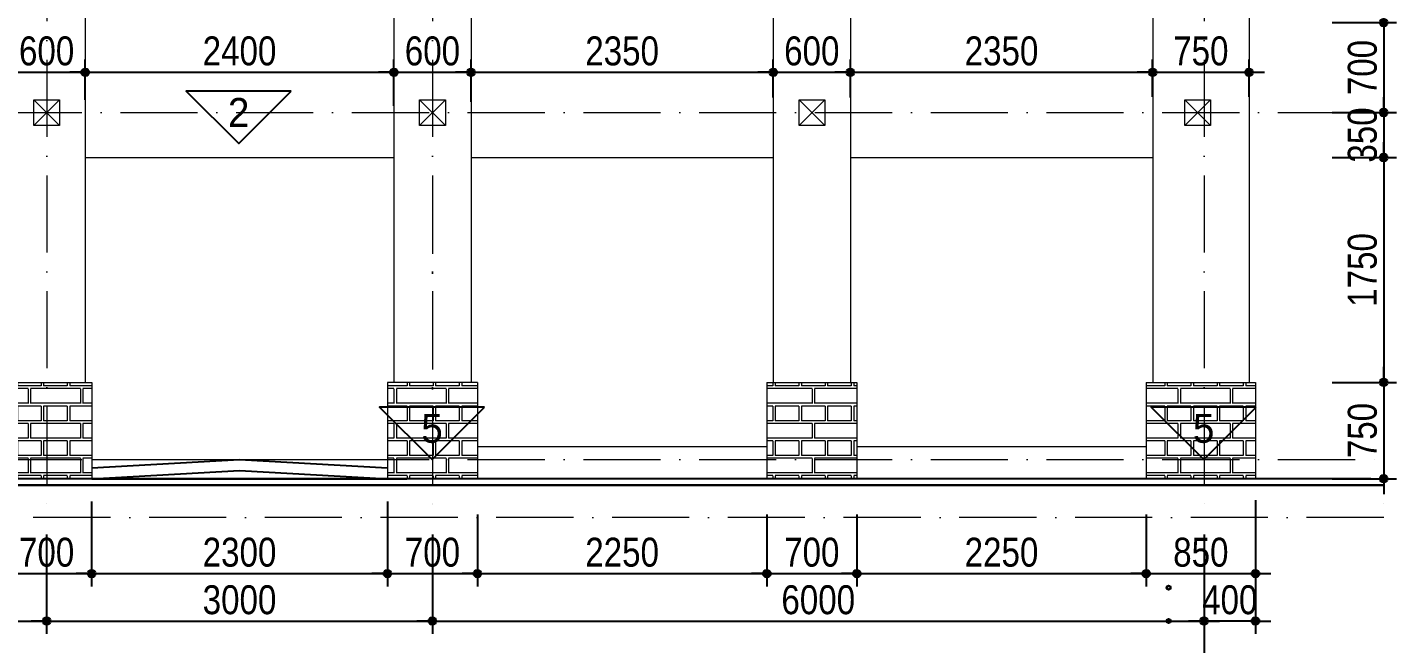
# Model space of a CAD drawing. Extents: x -1107188 to -523840, y 39692 to 514392.
# Drawn here: x -1075025 to -1064378, y 436156 to 440952 of the extents above; entities that cross this region are included whole.
import ezdxf
from ezdxf.enums import TextEntityAlignment as Align

# ---------------------------------------------------------------- set-up
doc = ezdxf.new("R2010")
doc.units = 0
doc.linetypes.add('ACAD_ISO10W100', pattern=[18, 12, -3, 0, -3])
doc.layers.get('DEFPOINTS').update_dxf_attribs({"linetype": 'CONTINUOUS'})
for name, color, linetype in [('DIM', 1, 'CONTINUOUS'), ('HATCH', 8, 'CONTINUOUS'), ('HATCHNGOI', 22, 'CONTINUOUS'), ('TAGS', 60, 'CONTINUOUS'), ('TUONG', 131, 'CONTINUOUS')]:
    doc.layers.add(name, color=color, linetype=linetype)
for name, color, linetype, lineweight in [('HACHT', 8, 'CONTINUOUS', 5), ('NET-THAY', 2, 'CONTINUOUS', 13), ('TRUC', 24, 'CONTINUOUS', 0)]:
    doc.layers.add(name, color=color, linetype=linetype, lineweight=lineweight)
doc.styles.add('AVO', font='')
doc.styles.add('HEL-CONDENSE', font='')
doc.styles.get("Standard").update_dxf_attribs({"font": ''})
doc.styles.get('AVO').set_extended_font_data('VNI-Avo')
doc.styles.get('HEL-CONDENSE').set_extended_font_data('VNI-Helve-Condense')
doc.styles.get('Standard').set_extended_font_data('VNI-Helve-Condense')
doc.dimstyles.new('D100', dxfattribs={"dimtxt": 225, "dimasz": 1.2, "dimexe": 100, "dimexo": 0, "dimgap": 50, "dimtad": 1, "dimdec": 0, "dimzin": 13, "dimdsep": 46, "dimtxsty": 'HEL-CONDENSE', "dimblk": 'D50', "dimcen": 0, "dimclrd": 1, "dimclre": 1, "dimclrt": 7, "dimadec": 0, "dimazin": 0, "dimtfac": 1, "dimtdec": 0, "dimtmove": 0, "dimatfit": 3, "dimldrblk": 'D50', "dimfxl": 1, "dimtolj": 1, "dimtzin": 13, "dimarcsym": 0})
doc.dimstyles.get("Standard").update_dxf_attribs({"dimtxt": 0.18, "dimasz": 0.18, "dimexe": 0.18, "dimexo": 0.0625, "dimgap": 0.09, "dimtad": 0, "dimtih": 1, "dimtoh": 1, "dimdec": 4, "dimzin": 0, "dimdsep": 46, "dimtxsty": 'Standard', "dimcen": 0.09, "dimadec": 0, "dimazin": 0, "dimtfac": 1, "dimtdec": 4, "dimtofl": 0, "dimtmove": 0, "dimatfit": 3, "dimfxl": 1, "dimtolj": 1, "dimtzin": 0, "dimarcsym": 0})
pattern_1 = [(180, (-2397851.25, 149288.5), (-3e-14, -270.968), [387.35, -19.05]), (180, (-2397851.25, 149174.2), (-3e-14, -270.968), [387.35, -19.05]), (180, (-2397952.85, 149153), (-3e-14, -270.968), [184.15, -19.05]), (180, (-2397952.85, 149038.7), (-3e-14, -270.968), [184.15, -19.05]), (270, (-2397851.25, 149288.5), (406.4, -7e-14), [114.3, -156.6672]), (270, (-2397832.2, 149288.5), (406.4, -7e-14), [114.3, -156.6672]), (270, (-2397952.85, 149153.01), (203.2, -4e-14), [114.3, -156.6672]), (270, (-2397933.8, 149153.01), (203.2, -4e-14), [114.3, -156.6672])]

# ---------------------------------------------------------------- blocks, each defined once
blk = doc.blocks.new('D50')
at = {"layer": 'DIM'}
blk.add_hatch(color=256, dxfattribs=at).paths.add_polyline_path([(25, 0, 1), (-25, 0, 1)])
blk.add_line((25, 0), (100, 0), dxfattribs=at)
blk.add_circle((0, 0), 25, dxfattribs=at)
blk = doc.blocks.new('*D622')
at = {"layer": 'DEFPOINTS', "color": 0, "transparency": 16777216}
for p in [(-1080375, 437005), (-1074875, 437005), (-1074875, 436332)]:
    blk.add_point(p, dxfattribs=at)
at = {"layer": 'DIM', "color": 1, "lineweight": -2, "transparency": 16777216}
for p, q in [((-1080375, 437005), (-1080375, 436232)), ((-1074875, 437005), (-1074875, 436232)), ((-1080373, 436332), (-1074876, 436332))]:
    blk.add_line(p, q, dxfattribs=at)
at = {"layer": 'DIM', "color": 1, "lineweight": -2, "transparency": 16777216, "xscale": 1.199999999999999, "yscale": 1.199999999999999, "zscale": 1.199999999999999, "rotation": 180}
blk.add_blockref('D50', (-1080375, 436332), dxfattribs=at)
at = {"layer": 'DIM', "color": 1, "lineweight": -2, "transparency": 16777216, "xscale": 1.199999999999999, "yscale": 1.199999999999999, "zscale": 1.199999999999999}
blk.add_blockref('D50', (-1074875, 436332), dxfattribs=at)
at = {"layer": 'DIM', "color": 7, "transparency": 16777216, "insert": (-1077625, 436496), "char_height": 225, "attachment_point": 5, "style": 'HEL-CONDENSE'}
blk.add_mtext('\\A1;5500', dxfattribs=at)
blk = doc.blocks.new('*D623')
at = {"layer": 'DEFPOINTS', "color": 0, "transparency": 16777216}
for p in [(-1074875, 437005), (-1071875, 437005), (-1071875, 436332)]:
    blk.add_point(p, dxfattribs=at)
at = {"layer": 'DIM', "color": 1, "lineweight": -2, "transparency": 16777216}
for p, q in [((-1074875, 437005), (-1074875, 436232)), ((-1071875, 437005), (-1071875, 436232)), ((-1074873, 436332), (-1071876, 436332))]:
    blk.add_line(p, q, dxfattribs=at)
at = {"layer": 'DIM', "color": 1, "lineweight": -2, "transparency": 16777216, "xscale": 1.199999999999999, "yscale": 1.199999999999999, "zscale": 1.199999999999999, "rotation": 180}
blk.add_blockref('D50', (-1074875, 436332), dxfattribs=at)
at = {"layer": 'DIM', "color": 1, "lineweight": -2, "transparency": 16777216, "xscale": 1.199999999999999, "yscale": 1.199999999999999, "zscale": 1.199999999999999}
blk.add_blockref('D50', (-1071875, 436332), dxfattribs=at)
at = {"layer": 'DIM', "color": 7, "transparency": 16777216, "insert": (-1073375, 436496), "char_height": 225, "attachment_point": 5, "style": 'HEL-CONDENSE'}
blk.add_mtext('\\A1;3000', dxfattribs=at)
blk = doc.blocks.new('*D624')
at = {"layer": 'DEFPOINTS', "color": 0, "transparency": 16777216}
for p in [(-1071875, 437005), (-1065875, 437005), (-1065875, 436332)]:
    blk.add_point(p, dxfattribs=at)
at = {"layer": 'DIM', "color": 1, "lineweight": -2, "transparency": 16777216}
for p, q in [((-1071875, 437005), (-1071875, 436232)), ((-1065875, 437005), (-1065875, 436232)), ((-1071873, 436332), (-1065876, 436332))]:
    blk.add_line(p, q, dxfattribs=at)
at = {"layer": 'DIM', "color": 1, "lineweight": -2, "transparency": 16777216, "xscale": 1.199999999999999, "yscale": 1.199999999999999, "zscale": 1.199999999999999, "rotation": 180}
blk.add_blockref('D50', (-1071875, 436332), dxfattribs=at)
at = {"layer": 'DIM', "color": 1, "lineweight": -2, "transparency": 16777216, "xscale": 1.199999999999999, "yscale": 1.199999999999999, "zscale": 1.199999999999999}
blk.add_blockref('D50', (-1065875, 436332), dxfattribs=at)
at = {"layer": 'DIM', "color": 7, "transparency": 16777216, "insert": (-1068875, 436496), "char_height": 225, "attachment_point": 5, "style": 'HEL-CONDENSE'}
blk.add_mtext('\\A1;6000', dxfattribs=at)
blk = doc.blocks.new('*D625')
at = {"layer": 'DEFPOINTS', "color": 0, "transparency": 16777216}
for p in [(-1098875, 437005), (-1065875, 437005), (-1065875, 435848)]:
    blk.add_point(p, dxfattribs=at)
at = {"layer": 'DIM', "color": 1, "lineweight": -2, "transparency": 16777216}
for p, q in [((-1098875, 437005), (-1098875, 435748)), ((-1065875, 437005), (-1065875, 435748)), ((-1098873, 435848), (-1065876, 435848))]:
    blk.add_line(p, q, dxfattribs=at)
at = {"layer": 'DIM', "color": 1, "lineweight": -2, "transparency": 16777216, "xscale": 1.199999999999999, "yscale": 1.199999999999999, "zscale": 1.199999999999999, "rotation": 180}
blk.add_blockref('D50', (-1098875, 435848), dxfattribs=at)
at = {"layer": 'DIM', "color": 1, "lineweight": -2, "transparency": 16777216, "xscale": 1.199999999999999, "yscale": 1.199999999999999, "zscale": 1.199999999999999}
blk.add_blockref('D50', (-1065875, 435848), dxfattribs=at)
at = {"layer": 'DIM', "color": 7, "transparency": 16777216, "insert": (-1082375, 436013), "char_height": 225, "attachment_point": 5, "style": 'HEL-CONDENSE'}
blk.add_mtext('\\A1;33000', dxfattribs=at)
blk = doc.blocks.new('*D636')
at = {"layer": 'DEFPOINTS', "color": 0, "transparency": 16777216}
for p in [(-1065875, 437005), (-1065475, 437005), (-1065875, 436332)]:
    blk.add_point(p, dxfattribs=at)
at = {"layer": 'HATCHNGOI', "color": 1, "lineweight": -2, "transparency": 16777216}
for p, q in [((-1065875, 437005), (-1065875, 436232)), ((-1065475, 437005), (-1065475, 436232)), ((-1065476, 436332), (-1065873, 436332))]:
    blk.add_line(p, q, dxfattribs=at)
at = {"layer": 'HATCHNGOI', "color": 1, "lineweight": -2, "transparency": 16777216, "xscale": 1.199999999999999, "yscale": 1.199999999999999, "zscale": 1.199999999999999, "rotation": 180}
blk.add_blockref('D50', (-1065875, 436332), dxfattribs=at)
at = {"layer": 'HATCHNGOI', "color": 1, "lineweight": -2, "transparency": 16777216, "xscale": 1.199999999999999, "yscale": 1.199999999999999, "zscale": 1.199999999999999}
blk.add_blockref('D50', (-1065475, 436332), dxfattribs=at)
at = {"layer": 'HATCHNGOI', "color": 7, "transparency": 16777216, "insert": (-1065675, 436496), "char_height": 225, "attachment_point": 5, "style": 'HEL-CONDENSE'}
blk.add_mtext('\\A1;400', dxfattribs=at)
blk = doc.blocks.new('*D660')
at = {"layer": 'DEFPOINTS', "color": 0, "linetype": 'Continuous', "transparency": 16777216}
for p in [(-1074575, 440602), (-1074575, 440388), (-1075175, 440336)]:
    blk.add_point(p, dxfattribs=at)
at = {"layer": 'DIM', "color": 1, "linetype": 'Continuous', "lineweight": -2, "transparency": 16777216}
for p, q in [((-1075175, 440336), (-1075175, 440702)), ((-1074575, 440388), (-1074575, 440702)), ((-1075173, 440602), (-1074576, 440602))]:
    blk.add_line(p, q, dxfattribs=at)
at = {"layer": 'DIM', "color": 1, "linetype": 'Continuous', "lineweight": -2, "transparency": 16777216, "xscale": 1.199999999999999, "yscale": 1.199999999999999, "zscale": 1.199999999999999, "rotation": 180}
blk.add_blockref('D50', (-1075175, 440602), dxfattribs=at)
at = {"layer": 'DIM', "color": 1, "linetype": 'Continuous', "lineweight": -2, "transparency": 16777216, "xscale": 1.199999999999999, "yscale": 1.199999999999999, "zscale": 1.199999999999999}
blk.add_blockref('D50', (-1074575, 440602), dxfattribs=at)
at = {"layer": 'DIM', "color": 7, "linetype": 'Continuous', "transparency": 16777216, "insert": (-1074875, 440767), "char_height": 225, "attachment_point": 5, "style": 'HEL-CONDENSE'}
blk.add_mtext('\\A1;600', dxfattribs=at)
blk = doc.blocks.new('*D661')
at = {"layer": 'DEFPOINTS', "color": 0, "linetype": 'Continuous', "transparency": 16777216}
for p in [(-1072175, 440602), (-1074575, 440388), (-1072175, 440341)]:
    blk.add_point(p, dxfattribs=at)
at = {"layer": 'DIM', "color": 1, "linetype": 'Continuous', "lineweight": -2, "transparency": 16777216}
for p, q in [((-1074575, 440388), (-1074575, 440702)), ((-1072175, 440341), (-1072175, 440702)), ((-1074573, 440602), (-1072176, 440602))]:
    blk.add_line(p, q, dxfattribs=at)
at = {"layer": 'DIM', "color": 1, "linetype": 'Continuous', "lineweight": -2, "transparency": 16777216, "xscale": 1.199999999999999, "yscale": 1.199999999999999, "zscale": 1.199999999999999, "rotation": 180}
blk.add_blockref('D50', (-1074575, 440602), dxfattribs=at)
at = {"layer": 'DIM', "color": 1, "linetype": 'Continuous', "lineweight": -2, "transparency": 16777216, "xscale": 1.199999999999999, "yscale": 1.199999999999999, "zscale": 1.199999999999999}
blk.add_blockref('D50', (-1072175, 440602), dxfattribs=at)
at = {"layer": 'DIM', "color": 7, "linetype": 'Continuous', "transparency": 16777216, "insert": (-1073375, 440767), "char_height": 225, "attachment_point": 5, "style": 'HEL-CONDENSE'}
blk.add_mtext('\\A1;2400', dxfattribs=at)
blk = doc.blocks.new('*D662')
at = {"layer": 'DEFPOINTS', "color": 0, "linetype": 'Continuous', "transparency": 16777216}
for p in [(-1071575, 440602), (-1071575, 440373), (-1072175, 440341)]:
    blk.add_point(p, dxfattribs=at)
at = {"layer": 'DIM', "color": 1, "linetype": 'Continuous', "lineweight": -2, "transparency": 16777216}
for p, q in [((-1072175, 440341), (-1072175, 440702)), ((-1071575, 440373), (-1071575, 440702)), ((-1072173, 440602), (-1071576, 440602))]:
    blk.add_line(p, q, dxfattribs=at)
at = {"layer": 'DIM', "color": 1, "linetype": 'Continuous', "lineweight": -2, "transparency": 16777216, "xscale": 1.199999999999999, "yscale": 1.199999999999999, "zscale": 1.199999999999999, "rotation": 180}
blk.add_blockref('D50', (-1072175, 440602), dxfattribs=at)
at = {"layer": 'DIM', "color": 1, "linetype": 'Continuous', "lineweight": -2, "transparency": 16777216, "xscale": 1.199999999999999, "yscale": 1.199999999999999, "zscale": 1.199999999999999}
blk.add_blockref('D50', (-1071575, 440602), dxfattribs=at)
at = {"layer": 'DIM', "color": 7, "linetype": 'Continuous', "transparency": 16777216, "insert": (-1071875, 440767), "char_height": 225, "attachment_point": 5, "style": 'HEL-CONDENSE'}
blk.add_mtext('\\A1;600', dxfattribs=at)
blk = doc.blocks.new('*D663')
at = {"layer": 'DEFPOINTS', "color": 0, "linetype": 'Continuous', "transparency": 16777216}
for p in [(-1069225, 440602), (-1071575, 440373), (-1069225, 440405)]:
    blk.add_point(p, dxfattribs=at)
at = {"layer": 'DIM', "color": 1, "linetype": 'Continuous', "lineweight": -2, "transparency": 16777216}
for p, q in [((-1071575, 440373), (-1071575, 440702)), ((-1069225, 440405), (-1069225, 440702)), ((-1071573, 440602), (-1069226, 440602))]:
    blk.add_line(p, q, dxfattribs=at)
at = {"layer": 'DIM', "color": 1, "linetype": 'Continuous', "lineweight": -2, "transparency": 16777216, "xscale": 1.199999999999999, "yscale": 1.199999999999999, "zscale": 1.199999999999999, "rotation": 180}
blk.add_blockref('D50', (-1071575, 440602), dxfattribs=at)
at = {"layer": 'DIM', "color": 1, "linetype": 'Continuous', "lineweight": -2, "transparency": 16777216, "xscale": 1.199999999999999, "yscale": 1.199999999999999, "zscale": 1.199999999999999}
blk.add_blockref('D50', (-1069225, 440602), dxfattribs=at)
at = {"layer": 'DIM', "color": 7, "linetype": 'Continuous', "transparency": 16777216, "insert": (-1070400, 440767), "char_height": 225, "attachment_point": 5, "style": 'HEL-CONDENSE'}
blk.add_mtext('\\A1;2350', dxfattribs=at)
blk = doc.blocks.new('*D664')
at = {"layer": 'DEFPOINTS', "color": 0, "linetype": 'Continuous', "transparency": 16777216}
for p in [(-1068625, 440602), (-1069225, 440405), (-1068625, 440405)]:
    blk.add_point(p, dxfattribs=at)
at = {"layer": 'DIM', "color": 1, "linetype": 'Continuous', "lineweight": -2, "transparency": 16777216}
for p, q in [((-1069225, 440405), (-1069225, 440702)), ((-1068625, 440405), (-1068625, 440702)), ((-1069223, 440602), (-1068626, 440602))]:
    blk.add_line(p, q, dxfattribs=at)
at = {"layer": 'DIM', "color": 1, "linetype": 'Continuous', "lineweight": -2, "transparency": 16777216, "xscale": 1.199999999999999, "yscale": 1.199999999999999, "zscale": 1.199999999999999, "rotation": 180}
blk.add_blockref('D50', (-1069225, 440602), dxfattribs=at)
at = {"layer": 'DIM', "color": 1, "linetype": 'Continuous', "lineweight": -2, "transparency": 16777216, "xscale": 1.199999999999999, "yscale": 1.199999999999999, "zscale": 1.199999999999999}
blk.add_blockref('D50', (-1068625, 440602), dxfattribs=at)
at = {"layer": 'DIM', "color": 7, "linetype": 'Continuous', "transparency": 16777216, "insert": (-1068925, 440767), "char_height": 225, "attachment_point": 5, "style": 'HEL-CONDENSE'}
blk.add_mtext('\\A1;600', dxfattribs=at)
blk = doc.blocks.new('*D665')
at = {"layer": 'DEFPOINTS', "color": 0, "linetype": 'Continuous', "transparency": 16777216}
for p in [(-1066275, 440602), (-1068625, 440405), (-1066275, 440410)]:
    blk.add_point(p, dxfattribs=at)
at = {"layer": 'DIM', "color": 1, "linetype": 'Continuous', "lineweight": -2, "transparency": 16777216}
for p, q in [((-1068625, 440405), (-1068625, 440702)), ((-1066275, 440410), (-1066275, 440702)), ((-1068623, 440602), (-1066276, 440602))]:
    blk.add_line(p, q, dxfattribs=at)
at = {"layer": 'DIM', "color": 1, "linetype": 'Continuous', "lineweight": -2, "transparency": 16777216, "xscale": 1.199999999999999, "yscale": 1.199999999999999, "zscale": 1.199999999999999, "rotation": 180}
blk.add_blockref('D50', (-1068625, 440602), dxfattribs=at)
at = {"layer": 'DIM', "color": 1, "linetype": 'Continuous', "lineweight": -2, "transparency": 16777216, "xscale": 1.199999999999999, "yscale": 1.199999999999999, "zscale": 1.199999999999999}
blk.add_blockref('D50', (-1066275, 440602), dxfattribs=at)
at = {"layer": 'DIM', "color": 7, "linetype": 'Continuous', "transparency": 16777216, "insert": (-1067450, 440767), "char_height": 225, "attachment_point": 5, "style": 'HEL-CONDENSE'}
blk.add_mtext('\\A1;2350', dxfattribs=at)
blk = doc.blocks.new('*D666')
at = {"layer": 'DEFPOINTS', "color": 0, "linetype": 'Continuous', "transparency": 16777216}
for p in [(-1065525, 440602), (-1066275, 440410), (-1065525, 440410)]:
    blk.add_point(p, dxfattribs=at)
at = {"layer": 'DIM', "color": 1, "linetype": 'Continuous', "lineweight": -2, "transparency": 16777216}
for p, q in [((-1066275, 440410), (-1066275, 440702)), ((-1065525, 440410), (-1065525, 440702)), ((-1066273, 440602), (-1065526, 440602))]:
    blk.add_line(p, q, dxfattribs=at)
at = {"layer": 'DIM', "color": 1, "linetype": 'Continuous', "lineweight": -2, "transparency": 16777216, "xscale": 1.199999999999999, "yscale": 1.199999999999999, "zscale": 1.199999999999999, "rotation": 180}
blk.add_blockref('D50', (-1066275, 440602), dxfattribs=at)
at = {"layer": 'DIM', "color": 1, "linetype": 'Continuous', "lineweight": -2, "transparency": 16777216, "xscale": 1.199999999999999, "yscale": 1.199999999999999, "zscale": 1.199999999999999}
blk.add_blockref('D50', (-1065525, 440602), dxfattribs=at)
at = {"layer": 'DIM', "color": 7, "linetype": 'Continuous', "transparency": 16777216, "insert": (-1065900, 440767), "char_height": 225, "attachment_point": 5, "style": 'HEL-CONDENSE'}
blk.add_mtext('\\A1;750', dxfattribs=at)
blk = doc.blocks.new('*D721')
at = {"layer": 'DEFPOINTS', "color": 0, "linetype": 'Continuous', "transparency": 16777216}
for p in [(-1075225, 437162), (-1074525, 437262), (-1074525, 436701)]:
    blk.add_point(p, dxfattribs=at)
at = {"layer": 'DIM', "color": 1, "linetype": 'Continuous', "lineweight": -2, "transparency": 16777216}
for p, q in [((-1075225, 437162), (-1075225, 436601)), ((-1074525, 437262), (-1074525, 436601)), ((-1075223, 436701), (-1074526, 436701))]:
    blk.add_line(p, q, dxfattribs=at)
at = {"layer": 'DIM', "color": 1, "linetype": 'Continuous', "lineweight": -2, "transparency": 16777216, "xscale": 1.199999999999999, "yscale": 1.199999999999999, "zscale": 1.199999999999999, "rotation": 180}
blk.add_blockref('D50', (-1075225, 436701), dxfattribs=at)
at = {"layer": 'DIM', "color": 1, "linetype": 'Continuous', "lineweight": -2, "transparency": 16777216, "xscale": 1.199999999999999, "yscale": 1.199999999999999, "zscale": 1.199999999999999}
blk.add_blockref('D50', (-1074525, 436701), dxfattribs=at)
at = {"layer": 'DIM', "color": 7, "linetype": 'Continuous', "transparency": 16777216, "insert": (-1074875, 436866), "char_height": 225, "attachment_point": 5, "style": 'HEL-CONDENSE'}
blk.add_mtext('\\A1;700', dxfattribs=at)
blk = doc.blocks.new('*D722')
at = {"layer": 'DEFPOINTS', "color": 0, "linetype": 'Continuous', "transparency": 16777216}
for p in [(-1074525, 437262), (-1072225, 437262), (-1072225, 436701)]:
    blk.add_point(p, dxfattribs=at)
at = {"layer": 'DIM', "color": 1, "linetype": 'Continuous', "lineweight": -2, "transparency": 16777216}
for p, q in [((-1074525, 437262), (-1074525, 436601)), ((-1072225, 437262), (-1072225, 436601)), ((-1074523, 436701), (-1072226, 436701))]:
    blk.add_line(p, q, dxfattribs=at)
at = {"layer": 'DIM', "color": 1, "linetype": 'Continuous', "lineweight": -2, "transparency": 16777216, "xscale": 1.199999999999999, "yscale": 1.199999999999999, "zscale": 1.199999999999999, "rotation": 180}
blk.add_blockref('D50', (-1074525, 436701), dxfattribs=at)
at = {"layer": 'DIM', "color": 1, "linetype": 'Continuous', "lineweight": -2, "transparency": 16777216, "xscale": 1.199999999999999, "yscale": 1.199999999999999, "zscale": 1.199999999999999}
blk.add_blockref('D50', (-1072225, 436701), dxfattribs=at)
at = {"layer": 'DIM', "color": 7, "linetype": 'Continuous', "transparency": 16777216, "insert": (-1073375, 436866), "char_height": 225, "attachment_point": 5, "style": 'HEL-CONDENSE'}
blk.add_mtext('\\A1;2300', dxfattribs=at)
blk = doc.blocks.new('*D723')
at = {"layer": 'DEFPOINTS', "color": 0, "linetype": 'Continuous', "transparency": 16777216}
for p in [(-1072225, 437262), (-1071525, 437162), (-1071525, 436701)]:
    blk.add_point(p, dxfattribs=at)
at = {"layer": 'DIM', "color": 1, "linetype": 'Continuous', "lineweight": -2, "transparency": 16777216}
for p, q in [((-1072225, 437262), (-1072225, 436601)), ((-1071525, 437162), (-1071525, 436601)), ((-1072223, 436701), (-1071526, 436701))]:
    blk.add_line(p, q, dxfattribs=at)
at = {"layer": 'DIM', "color": 1, "linetype": 'Continuous', "lineweight": -2, "transparency": 16777216, "xscale": 1.199999999999999, "yscale": 1.199999999999999, "zscale": 1.199999999999999, "rotation": 180}
blk.add_blockref('D50', (-1072225, 436701), dxfattribs=at)
at = {"layer": 'DIM', "color": 1, "linetype": 'Continuous', "lineweight": -2, "transparency": 16777216, "xscale": 1.199999999999999, "yscale": 1.199999999999999, "zscale": 1.199999999999999}
blk.add_blockref('D50', (-1071525, 436701), dxfattribs=at)
at = {"layer": 'DIM', "color": 7, "linetype": 'Continuous', "transparency": 16777216, "insert": (-1071875, 436866), "char_height": 225, "attachment_point": 5, "style": 'HEL-CONDENSE'}
blk.add_mtext('\\A1;700', dxfattribs=at)
blk = doc.blocks.new('*D724')
at = {"layer": 'DEFPOINTS', "color": 0, "linetype": 'Continuous', "transparency": 16777216}
for p in [(-1071525, 437162), (-1069275, 437162), (-1069275, 436701)]:
    blk.add_point(p, dxfattribs=at)
at = {"layer": 'DIM', "color": 1, "linetype": 'Continuous', "lineweight": -2, "transparency": 16777216}
for p, q in [((-1071525, 437162), (-1071525, 436601)), ((-1069275, 437162), (-1069275, 436601)), ((-1071523, 436701), (-1069276, 436701))]:
    blk.add_line(p, q, dxfattribs=at)
at = {"layer": 'DIM', "color": 1, "linetype": 'Continuous', "lineweight": -2, "transparency": 16777216, "xscale": 1.199999999999999, "yscale": 1.199999999999999, "zscale": 1.199999999999999, "rotation": 180}
blk.add_blockref('D50', (-1071525, 436701), dxfattribs=at)
at = {"layer": 'DIM', "color": 1, "linetype": 'Continuous', "lineweight": -2, "transparency": 16777216, "xscale": 1.199999999999999, "yscale": 1.199999999999999, "zscale": 1.199999999999999}
blk.add_blockref('D50', (-1069275, 436701), dxfattribs=at)
at = {"layer": 'DIM', "color": 7, "linetype": 'Continuous', "transparency": 16777216, "insert": (-1070400, 436866), "char_height": 225, "attachment_point": 5, "style": 'HEL-CONDENSE'}
blk.add_mtext('\\A1;2250', dxfattribs=at)
blk = doc.blocks.new('*D725')
at = {"layer": 'DEFPOINTS', "color": 0, "linetype": 'Continuous', "transparency": 16777216}
for p in [(-1069275, 437162), (-1068575, 437162), (-1068575, 436701)]:
    blk.add_point(p, dxfattribs=at)
at = {"layer": 'DIM', "color": 1, "linetype": 'Continuous', "lineweight": -2, "transparency": 16777216}
for p, q in [((-1069275, 437162), (-1069275, 436601)), ((-1068575, 437162), (-1068575, 436601)), ((-1069273, 436701), (-1068576, 436701))]:
    blk.add_line(p, q, dxfattribs=at)
at = {"layer": 'DIM', "color": 1, "linetype": 'Continuous', "lineweight": -2, "transparency": 16777216, "xscale": 1.199999999999999, "yscale": 1.199999999999999, "zscale": 1.199999999999999, "rotation": 180}
blk.add_blockref('D50', (-1069275, 436701), dxfattribs=at)
at = {"layer": 'DIM', "color": 1, "linetype": 'Continuous', "lineweight": -2, "transparency": 16777216, "xscale": 1.199999999999999, "yscale": 1.199999999999999, "zscale": 1.199999999999999}
blk.add_blockref('D50', (-1068575, 436701), dxfattribs=at)
at = {"layer": 'DIM', "color": 7, "linetype": 'Continuous', "transparency": 16777216, "insert": (-1068925, 436866), "char_height": 225, "attachment_point": 5, "style": 'HEL-CONDENSE'}
blk.add_mtext('\\A1;700', dxfattribs=at)
blk = doc.blocks.new('*D726')
at = {"layer": 'DEFPOINTS', "color": 0, "linetype": 'Continuous', "transparency": 16777216}
for p in [(-1068575, 437162), (-1066325, 437162), (-1066325, 436701)]:
    blk.add_point(p, dxfattribs=at)
at = {"layer": 'DIM', "color": 1, "linetype": 'Continuous', "lineweight": -2, "transparency": 16777216}
for p, q in [((-1068575, 437162), (-1068575, 436601)), ((-1066325, 437162), (-1066325, 436601)), ((-1068573, 436701), (-1066326, 436701))]:
    blk.add_line(p, q, dxfattribs=at)
at = {"layer": 'DIM', "color": 1, "linetype": 'Continuous', "lineweight": -2, "transparency": 16777216, "xscale": 1.199999999999999, "yscale": 1.199999999999999, "zscale": 1.199999999999999, "rotation": 180}
blk.add_blockref('D50', (-1068575, 436701), dxfattribs=at)
at = {"layer": 'DIM', "color": 1, "linetype": 'Continuous', "lineweight": -2, "transparency": 16777216, "xscale": 1.199999999999999, "yscale": 1.199999999999999, "zscale": 1.199999999999999}
blk.add_blockref('D50', (-1066325, 436701), dxfattribs=at)
at = {"layer": 'DIM', "color": 7, "linetype": 'Continuous', "transparency": 16777216, "insert": (-1067450, 436866), "char_height": 225, "attachment_point": 5, "style": 'HEL-CONDENSE'}
blk.add_mtext('\\A1;2250', dxfattribs=at)
blk = doc.blocks.new('*D727')
at = {"layer": 'DEFPOINTS', "color": 0, "linetype": 'Continuous', "transparency": 16777216}
for p in [(-1065475, 437272), (-1066325, 437162), (-1065475, 436701)]:
    blk.add_point(p, dxfattribs=at)
at = {"layer": 'DIM', "color": 1, "linetype": 'Continuous', "lineweight": -2, "transparency": 16777216}
for p, q in [((-1065475, 437272), (-1065475, 436601)), ((-1066325, 437162), (-1066325, 436601)), ((-1066323, 436701), (-1065476, 436701))]:
    blk.add_line(p, q, dxfattribs=at)
at = {"layer": 'DIM', "color": 1, "linetype": 'Continuous', "lineweight": -2, "transparency": 16777216, "xscale": 1.199999999999999, "yscale": 1.199999999999999, "zscale": 1.199999999999999, "rotation": 180}
blk.add_blockref('D50', (-1066325, 436701), dxfattribs=at)
at = {"layer": 'DIM', "color": 1, "linetype": 'Continuous', "lineweight": -2, "transparency": 16777216, "xscale": 1.199999999999999, "yscale": 1.199999999999999, "zscale": 1.199999999999999}
blk.add_blockref('D50', (-1065475, 436701), dxfattribs=at)
at = {"layer": 'DIM', "color": 7, "linetype": 'Continuous', "transparency": 16777216, "insert": (-1065900, 436866), "char_height": 225, "attachment_point": 5, "style": 'HEL-CONDENSE'}
blk.add_mtext('\\A1;850', dxfattribs=at)
blk = doc.blocks.new('*D749')
at = {"layer": 'DEFPOINTS', "color": 0, "linetype": 'Continuous', "transparency": 16777216}
for p in [(-1064878, 440989), (-1064878, 440289), (-1064478, 440289)]:
    blk.add_point(p, dxfattribs=at)
at = {"layer": 'DIM', "color": 1, "linetype": 'Continuous', "lineweight": -2, "transparency": 16777216}
for p, q in [((-1064878, 440989), (-1064378, 440989)), ((-1064478, 440987), (-1064478, 440290)), ((-1064878, 440289), (-1064378, 440289))]:
    blk.add_line(p, q, dxfattribs=at)
at = {"layer": 'DIM', "color": 1, "linetype": 'Continuous', "lineweight": -2, "transparency": 16777216, "xscale": 1.199999999999999, "yscale": 1.199999999999999, "zscale": 1.199999999999999}
for p, rotation in [((-1064478, 440989), 90), ((-1064478, 440289), 270)]:
    blk.add_blockref('D50', p, dxfattribs=dict(at, rotation=rotation))
at = {"layer": 'DIM', "color": 7, "linetype": 'Continuous', "transparency": 16777216, "insert": (-1064643, 440639), "char_height": 225, "attachment_point": 5, "rotation": 90, "style": 'HEL-CONDENSE'}
blk.add_mtext('\\A1;700', dxfattribs=at)
blk = doc.blocks.new('*D750')
at = {"layer": 'DEFPOINTS', "color": 0, "linetype": 'Continuous', "transparency": 16777216}
for p in [(-1064878, 442989), (-1064478, 442989), (-1064878, 440989)]:
    blk.add_point(p, dxfattribs=at)
at = {"layer": 'DIM', "color": 1, "linetype": 'Continuous', "lineweight": -2, "transparency": 16777216}
for p, q in [((-1064878, 442989), (-1064378, 442989)), ((-1064478, 440990), (-1064478, 442987)), ((-1064878, 440989), (-1064378, 440989))]:
    blk.add_line(p, q, dxfattribs=at)
at = {"layer": 'DIM', "color": 1, "linetype": 'Continuous', "lineweight": -2, "transparency": 16777216, "xscale": 1.199999999999999, "yscale": 1.199999999999999, "zscale": 1.199999999999999}
for p, rotation in [((-1064478, 442989), 90), ((-1064478, 440989), 270)]:
    blk.add_blockref('D50', p, dxfattribs=dict(at, rotation=rotation))
at = {"layer": 'DIM', "color": 7, "linetype": 'Continuous', "transparency": 16777216, "insert": (-1064643, 441989), "char_height": 225, "attachment_point": 5, "rotation": 90, "style": 'HEL-CONDENSE'}
blk.add_mtext('\\A1;2000', dxfattribs=at)
blk = doc.blocks.new('*D754')
at = {"layer": 'DEFPOINTS', "color": 0, "linetype": 'Continuous', "transparency": 16777216}
for p in [(-1064878, 439939), (-1064878, 438189), (-1064478, 438189)]:
    blk.add_point(p, dxfattribs=at)
at = {"layer": 'DIM', "color": 1, "linetype": 'Continuous', "lineweight": -2, "transparency": 16777216}
for p, q in [((-1064878, 439939), (-1064378, 439939)), ((-1064478, 439937), (-1064478, 438190)), ((-1064878, 438189), (-1064378, 438189))]:
    blk.add_line(p, q, dxfattribs=at)
at = {"layer": 'DIM', "color": 1, "linetype": 'Continuous', "lineweight": -2, "transparency": 16777216, "xscale": 1.199999999999999, "yscale": 1.199999999999999, "zscale": 1.199999999999999}
for p, rotation in [((-1064478, 439939), 90), ((-1064478, 438189), 270)]:
    blk.add_blockref('D50', p, dxfattribs=dict(at, rotation=rotation))
at = {"layer": 'DIM', "color": 7, "linetype": 'Continuous', "transparency": 16777216, "insert": (-1064643, 439064), "char_height": 225, "attachment_point": 5, "rotation": 90, "style": 'HEL-CONDENSE'}
blk.add_mtext('\\A1;1750', dxfattribs=at)
blk = doc.blocks.new('*D755')
at = {"layer": 'DEFPOINTS', "color": 0, "linetype": 'Continuous', "transparency": 16777216}
for p in [(-1064878, 438189), (-1064878, 437439), (-1064478, 437439)]:
    blk.add_point(p, dxfattribs=at)
at = {"layer": 'DIM', "color": 1, "linetype": 'Continuous', "lineweight": -2, "transparency": 16777216}
for p, q in [((-1064878, 438189), (-1064378, 438189)), ((-1064478, 438187), (-1064478, 437440)), ((-1064878, 437439), (-1064378, 437439))]:
    blk.add_line(p, q, dxfattribs=at)
at = {"layer": 'DIM', "color": 1, "linetype": 'Continuous', "lineweight": -2, "transparency": 16777216, "xscale": 1.199999999999999, "yscale": 1.199999999999999, "zscale": 1.199999999999999}
for p, rotation in [((-1064478, 438189), 90), ((-1064478, 437439), 270)]:
    blk.add_blockref('D50', p, dxfattribs=dict(at, rotation=rotation))
at = {"layer": 'DIM', "color": 7, "linetype": 'Continuous', "transparency": 16777216, "insert": (-1064643, 437814), "char_height": 225, "attachment_point": 5, "rotation": 90, "style": 'HEL-CONDENSE'}
blk.add_mtext('\\A1;750', dxfattribs=at)
blk = doc.blocks.new('*D746')
at = {"layer": 'DEFPOINTS', "color": 0, "linetype": 'Continuous', "transparency": 16777216}
for p in [(-1064878, 440289), (-1064878, 439939), (-1064478, 439939)]:
    blk.add_point(p, dxfattribs=at)
at = {"layer": 'DIM', "color": 1, "linetype": 'Continuous', "lineweight": -2, "transparency": 16777216}
for p, q in [((-1064878, 440289), (-1064378, 440289)), ((-1064478, 440287), (-1064478, 439940)), ((-1064878, 439939), (-1064378, 439939))]:
    blk.add_line(p, q, dxfattribs=at)
at = {"layer": 'DIM', "color": 1, "linetype": 'Continuous', "lineweight": -2, "transparency": 16777216, "xscale": 1.199999999999999, "yscale": 1.199999999999999, "zscale": 1.199999999999999}
for p, rotation in [((-1064478, 440289), 90), ((-1064478, 439939), 270)]:
    blk.add_blockref('D50', p, dxfattribs=dict(at, rotation=rotation))
at = {"layer": 'DIM', "color": 7, "linetype": 'Continuous', "transparency": 16777216, "insert": (-1064643, 440114), "char_height": 225, "attachment_point": 5, "rotation": 90, "style": 'HEL-CONDENSE'}
blk.add_mtext('\\A1;350', dxfattribs=at)
blk = doc.blocks.new('TUONG-NAM')
at = {"layer": 'TAGS'}
blk.add_lwpolyline([(-453, -453), (453, -453), (0, 0)], close=True, dxfattribs=at)
at = {"layer": 'TAGS', "linetype": 'Continuous', "style": 'AVO'}
blk.add_attdef('KH-TUONG', text='', height=250, dxfattribs=at).set_placement((0, -269), align=Align.MIDDLE_CENTER)

msp = doc.modelspace()

# ---------------------------------------------------------------- hatches: boundary and pattern name
at = {"layer": 'HACHT'}
h = msp.add_hatch(dxfattribs=at)
h.set_pattern_fill('AR-BRELM', color=256, scale=2, angle=180, style=0)
h.set_pattern_definition(pattern_1)
h.paths.add_polyline_path([(-1074524.574, 437438.696), (-1074524.574, 438188.696), (-1075224.574, 438188.696), (-1075224.574, 437438.696)])
h = msp.add_hatch(dxfattribs=at)
h.set_pattern_fill('AR-BRELM', color=256, scale=2, angle=180, style=0)
h.set_pattern_definition(pattern_1)
h.paths.add_polyline_path([(-1072224.574, 438188.696), (-1072224.574, 437438.696), (-1071524.574, 437438.696), (-1071524.574, 438188.696)])
h = msp.add_hatch(dxfattribs=at)
h.set_pattern_fill('AR-BRELM', color=256, scale=2, angle=180, style=0)
h.set_pattern_definition(pattern_1)
h.paths.add_polyline_path([(-1068574.574, 437438.696), (-1068574.574, 438188.696), (-1069274.574, 438188.696), (-1069274.574, 437438.696)])
h = msp.add_hatch(dxfattribs=at)
h.set_pattern_fill('AR-BRELM', color=256, scale=2, angle=180, style=0)
h.set_pattern_definition(pattern_1)
h.paths.add_polyline_path([(-1065474.574, 437438.696), (-1065474.574, 438188.696), (-1066324.574, 438188.696), (-1066324.574, 437438.696)])

# ---------------------------------------------------------------- linework, layer by layer
at = {"layer": 'HATCH'}
for points in [[(-1074524.574, 437523.217), (-1073374.574, 437588.696), (-1072224.574, 437523.217)], [(-1074524.574, 437438.696), (-1073374.574, 437504.176), (-1072224.574, 437438.696)], [(-1074524.574, 437438.696), (-1072074.574, 437438.696)]]:
    msp.add_lwpolyline(points, dxfattribs=at)
at = {"layer": 'NET-THAY'}
for p, q in [((-1074524.574, 437588.696), (-1072224.574, 437588.696)), ((-1071524.574, 437688.696), (-1069274.574, 437688.696)), ((-1068574.574, 437688.696), (-1066324.574, 437688.696))]:
    msp.add_line(p, q, dxfattribs=at)
for points in [[(-1074574.574, 447488.696), (-1074574.574, 438188.696)], [(-1072174.574, 447488.696), (-1072174.574, 438188.696)], [(-1071574.574, 447488.696), (-1071574.574, 438188.696)], [(-1069224.574, 447488.696), (-1069224.574, 438188.696)], [(-1068624.574, 447488.696), (-1068624.574, 438188.696)], [(-1066274.574, 447488.696), (-1066274.574, 438188.696)], [(-1065524.574, 447488.696), (-1065524.574, 438188.696)], [(-1074974.574, 440388.696), (-1074774.574, 440388.696), (-1074774.574, 440188.696), (-1074974.574, 440188.696), (-1074974.574, 440388.696)], [(-1074774.574, 440388.696), (-1074974.574, 440188.696)], [(-1074974.574, 440388.696), (-1074774.574, 440188.696)], [(-1071974.574, 440388.696), (-1071774.574, 440388.696), (-1071774.574, 440188.696), (-1071974.574, 440188.696), (-1071974.574, 440388.696)], [(-1071774.574, 440388.696), (-1071974.574, 440188.696)], [(-1071974.574, 440388.696), (-1071774.574, 440188.696)], [(-1069024.574, 440388.696), (-1068824.574, 440388.696), (-1068824.574, 440188.696), (-1069024.574, 440188.696), (-1069024.574, 440388.696)], [(-1068824.574, 440388.696), (-1069024.574, 440188.696)], [(-1069024.574, 440388.696), (-1068824.574, 440188.696)], [(-1066024.574, 440388.696), (-1065824.574, 440388.696), (-1065824.574, 440188.696), (-1066024.574, 440188.696), (-1066024.574, 440388.696)], [(-1065824.574, 440388.696), (-1066024.574, 440188.696)], [(-1066024.574, 440388.696), (-1065824.574, 440188.696)], [(-1074574.574, 439938.696), (-1072174.574, 439938.696)], [(-1071574.574, 439938.696), (-1069224.574, 439938.696)], [(-1068624.574, 439938.696), (-1066274.574, 439938.696)], [(-1075224.574, 438188.696), (-1074524.574, 438188.696)], [(-1074524.574, 438188.696), (-1074524.574, 437588.696)], [(-1072224.574, 438188.696), (-1072224.574, 437438.696)], [(-1071524.574, 438188.696), (-1072224.574, 438188.696)], [(-1071524.574, 438188.696), (-1071524.574, 437438.696)], [(-1069274.574, 438188.696), (-1069274.574, 437438.696)], [(-1069274.574, 438188.696), (-1068574.574, 438188.696)], [(-1068574.574, 438188.696), (-1068574.574, 437438.696)], [(-1066324.574, 438188.696), (-1066324.574, 437438.696)], [(-1066324.574, 438188.696), (-1065474.574, 438188.696)], [(-1065474.574, 438188.696), (-1065474.574, 437438.696)], [(-1074524.574, 437588.696), (-1074524.574, 437438.696)], [(-1064477.682, 437438.696), (-1080474.574, 437438.696)]]:
    msp.add_lwpolyline(points, dxfattribs=at)
at = {"layer": 'TRUC', "linetype": 'ACAD_ISO10W100', "ltscale": 50}
msp.add_lwpolyline([(-1100404.355, 451501.352), (-1064477.682, 451501.352), (-1064477.682, 437138.696), (-1100404.355, 437138.696)], close=True, dxfattribs=at)
for points in [[(-1074874.574, 451501.352), (-1074874.574, 437138.696)], [(-1071874.574, 451501.352), (-1071874.574, 437138.696)], [(-1071874.574, 451501.352), (-1071874.574, 437138.696)], [(-1065874.574, 451501.352), (-1065874.574, 437138.696)], [(-1100404.355, 440288.696), (-1065774.574, 440288.696)], [(-1100404.355, 440288.696), (-1064477.682, 440288.696)], [(-1071874.574, 439788.696), (-1071874.574, 437138.696)], [(-1100404.355, 437588.696), (-1064477.682, 437588.696)]]:
    msp.add_lwpolyline(points, dxfattribs=at)
at = {"layer": 'TUONG', "const_width": 20}
msp.add_lwpolyline([(-1064477.682, 437388.696), (-1100404.355, 437388.696)], dxfattribs=at)
at = {"layer": 'TUONG'}
msp.add_lwpolyline([(-1064577.682, 437438.696), (-1100404.355, 437438.696)], dxfattribs=at)
at = {"layer": 'TUONG', "color": 4}
for centre, radius in [((-1066150.782, 436591.019), 16), ((-1066150.782, 436591.019), 13), ((-1066150.782, 436331.635), 16), ((-1066150.782, 436331.635), 13)]:
    msp.add_circle(centre, radius, dxfattribs=at)

# ---------------------------------------------------------------- block references
at = {"layer": 'TAGS', "linetype": 'Continuous'}
ref = msp.add_blockref('TUONG-NAM', (-1073381.341, 440047.235), dxfattribs=dict(at, xscale=0.8999999999068677, yscale=0.9000000000232831, zscale=0.9, rotation=180))
ref.add_attrib('KH-TUONG', '2', dxfattribs={"color": 7, "linetype": 'Continuous', "height": 225, "style": 'AVO'}).set_placement((-1073381.785, 440289.589), align=Align.MIDDLE_CENTER)
ref = msp.add_blockref('TUONG-NAM', (-1071877.685, 437588.945), dxfattribs=dict(at, xscale=0.8999999999068677, yscale=0.9000000000232831, zscale=0.9, rotation=180))
ref.add_attrib('KH-TUONG', '5', dxfattribs={"color": 7, "linetype": 'Continuous', "height": 225, "style": 'AVO'}).set_placement((-1071878.13, 437831.299), align=Align.MIDDLE_CENTER)
ref = msp.add_blockref('TUONG-NAM', (-1065877.685, 437588.945), dxfattribs=dict(at, xscale=0.8999999999068677, yscale=0.9000000000232831, zscale=0.9, rotation=180))
ref.add_attrib('KH-TUONG', '5', dxfattribs={"color": 7, "linetype": 'Continuous', "height": 225, "style": 'AVO'}).set_placement((-1065878.13, 437831.299), align=Align.MIDDLE_CENTER)

# ---------------------------------------------------------------- dimensions: what is measured, and where the dimension line sits
at = {"layer": 'DIM', "linetype": 'Continuous'}
for base, p1, p2, picture, middle in [((-1064477.682, 442988.696), (-1064877.682, 440988.696), (-1064877.682, 442988.696), '*D750', (-1064642.582, 441988.696)), ((-1064477.682, 440288.696), (-1064877.682, 440988.696), (-1064877.682, 440288.696), '*D749', (-1064642.582, 440638.696)), ((-1064477.682, 438188.696), (-1064877.682, 439938.696), (-1064877.682, 438188.696), '*D754', (-1064642.582, 439063.696)), ((-1064477.682, 437438.696), (-1064877.682, 438188.696), (-1064877.682, 437438.696), '*D755', (-1064642.582, 437813.696))]:
    dim = msp.add_linear_dim(base=base, p1=p1, p2=p2, angle=90, dimstyle='D100', dxfattribs=at)
    dim.commit()
    dim.dimension.update_dxf_attribs({"geometry": picture, "text_midpoint": middle})
for base, p1, p2, picture, middle in [((-1074574.574, 440602.033), (-1075174.574, 440335.796), (-1074574.574, 440388.303), '*D660', (-1074874.574, 440766.933)), ((-1072174.574, 440602.033), (-1074574.574, 440388.303), (-1072174.574, 440341.355), '*D661', (-1073374.574, 440766.933)), ((-1071574.574, 440602.033), (-1072174.574, 440341.355), (-1071574.574, 440372.858), '*D662', (-1071874.574, 440766.933)), ((-1069224.574, 440602.033), (-1071574.574, 440372.858), (-1069224.574, 440404.67), '*D663', (-1070399.574, 440766.933)), ((-1068624.574, 440602.033), (-1069224.574, 440404.67), (-1068624.574, 440404.67), '*D664', (-1068924.574, 440766.933)), ((-1066274.574, 440602.033), (-1068624.574, 440404.67), (-1066274.574, 440409.84), '*D665', (-1067449.574, 440766.933)), ((-1065524.574, 440602.033), (-1066274.574, 440409.84), (-1065524.574, 440409.84), '*D666', (-1065899.574, 440766.933)), ((-1065474.574, 436700.709), (-1066324.574, 437162.034), (-1065474.574, 437271.923), '*D727', (-1065899.574, 436865.609)), ((-1074524.574, 436700.709), (-1075224.574, 437162.034), (-1074524.574, 437262.034), '*D721', (-1074874.574, 436865.609)), ((-1072224.574, 436700.709), (-1074524.574, 437262.034), (-1072224.574, 437262.034), '*D722', (-1073374.574, 436865.609)), ((-1071524.574, 436700.709), (-1072224.574, 437262.034), (-1071524.574, 437162.034), '*D723', (-1071874.574, 436865.609)), ((-1069274.574, 436700.709), (-1071524.574, 437162.034), (-1069274.574, 437162.034), '*D724', (-1070399.574, 436865.609)), ((-1068574.574, 436700.709), (-1069274.574, 437162.034), (-1068574.574, 437162.034), '*D725', (-1068924.574, 436865.609)), ((-1066324.574, 436700.709), (-1068574.574, 437162.034), (-1066324.574, 437162.034), '*D726', (-1067449.574, 436865.609))]:
    dim = msp.add_linear_dim(base=base, p1=p1, p2=p2, dimstyle='D100', override={"dimtmove": 1}, dxfattribs=at)
    dim.commit()
    dim.dimension.update_dxf_attribs({"geometry": picture, "text_midpoint": middle})
dim = msp.add_linear_dim(base=(-1064477.682, 439938.696), p1=(-1064877.682, 440288.696), p2=(-1064877.682, 439938.696), angle=90, dimstyle='D100', dxfattribs=at)
dim.commit()
dim.dimension.update_dxf_attribs({"geometry": '*D746', "text_midpoint": (-1064477.682, 440113.696), "dimtype": 160})
at = {"layer": 'DIM'}
dim = msp.add_aligned_dim(p1=(-1098874.574, 437004.977), p2=(-1065874.574, 437004.977), distance=-1156.809, dimstyle='D100', dxfattribs=at)
dim.commit()
dim.dimension.update_dxf_attribs({"geometry": '*D625', "text_midpoint": (-1082374.574, 436013.068)})
for base, p1, p2, picture, middle in [((-1074874.574, 436331.527), (-1080374.574, 437004.977), (-1074874.574, 437004.977), '*D622', (-1077624.574, 436496.427)), ((-1071874.574, 436331.527), (-1074874.574, 437004.977), (-1071874.574, 437004.977), '*D623', (-1073374.574, 436496.427)), ((-1065874.574, 436331.527), (-1071874.574, 437004.977), (-1065874.574, 437004.977), '*D624', (-1068874.574, 436496.427))]:
    dim = msp.add_linear_dim(base=base, p1=p1, p2=p2, angle=180, dimstyle='D100', override={"dimtmove": 1}, dxfattribs=at)
    dim.commit()
    dim.dimension.update_dxf_attribs({"geometry": picture, "text_midpoint": middle})
at = {"layer": 'HATCHNGOI', "color": 14}
dim = msp.add_linear_dim(base=(-1065874.574, 436331.527), p1=(-1065474.574, 437004.977), p2=(-1065874.574, 437004.977), dimstyle='Standard', override={"dimtxt": 225, "dimasz": 1.2, "dimexe": 100, "dimexo": 0, "dimgap": 50, "dimtad": 1, "dimtih": 0, "dimtoh": 0, "dimdec": 2, "dimzin": 13, "dimtxsty": 'HEL-CONDENSE', "dimblk": 'D50', "dimcen": 0, "dimclrd": 1, "dimclre": 1, "dimclrt": 7, "dimtdec": 2, "dimtofl": 1, "dimldrblk": 'D50', "dimtzin": 13}, dxfattribs=at)
dim.commit()
dim.dimension.update_dxf_attribs({"geometry": '*D636', "text_midpoint": (-1065674.574, 436331.527), "dimtype": 160})

doc.saveas('drawing.dxf')
